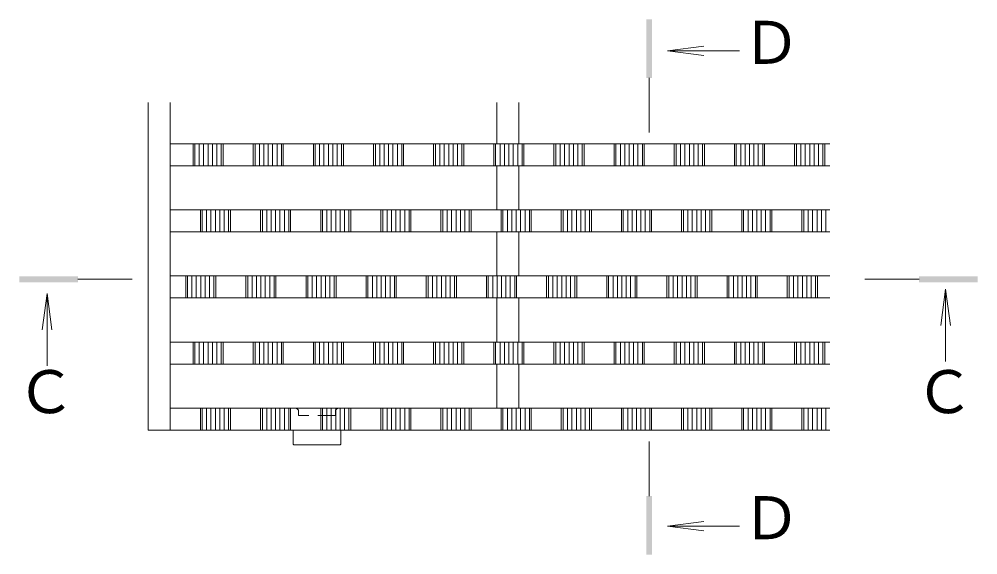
# Model space of a CAD drawing. Units: millimetres on the paper, enlarged 5 times, with parts at other scales. Extents: x -1763 to 1942, y -1329 to 1372.
# Drawn here: x 917.5 to 1244.2, y 297.4 to 479.9 of the extents above; entities that cross this region are included whole.
import ezdxf
from ezdxf.enums import TextEntityAlignment as Align

# ---------------------------------------------------------------- set-up
doc = ezdxf.new("R2010")
doc.units = ezdxf.units.MM
doc.header["$LTSCALE"] = 5
doc.linetypes.add('CHAIN1', pattern=[8, 5, -1, 1, -1])
doc.linetypes.add('DASHED1', pattern=[1.8, 1.2, -0.6])
doc.layers.add('D-2_0218_', color=3, linetype='Continuous', lineweight=9)
doc.layers.add('D-5_0242_', color=4, linetype='Continuous', lineweight=9)
doc.styles.add('ＭＳ ゴシック', font='')
doc.styles.get('ＭＳ ゴシック').set_extended_font_data('MS Gothic')

msp = doc.modelspace()

# ---------------------------------------------------------------- linework, layer by layer
at = {"layer": 'D-2_0218_'}
for p, q in [((961.507, 339.936), (961.507, 451.526)), ((969.007, 339.936), (969.007, 451.526)), ((1080.257, 437.436), (1080.257, 451.526)), ((1087.757, 437.436), (1087.757, 451.526)), ((969.007, 437.436), (1193.757, 437.436)), ((976.757, 429.936), (976.757, 437.436)), ((977.382, 429.936), (977.382, 437.436)), ((978.882, 429.936), (978.882, 437.436)), ((980.382, 429.936), (980.382, 437.436)), ((981.882, 429.936), (981.882, 437.436)), ((983.382, 429.936), (983.382, 437.436)), ((984.882, 429.936), (984.882, 437.436)), ((986.382, 429.936), (986.382, 437.436)), ((987.007, 429.936), (987.007, 437.436)), ((997.257, 429.936), (997.257, 437.436)), ((997.882, 429.936), (997.882, 437.436)), ((999.382, 429.936), (999.382, 437.436)), ((1000.882, 429.936), (1000.882, 437.436)), ((1002.382, 429.936), (1002.382, 437.436)), ((1003.882, 429.936), (1003.882, 437.436)), ((1005.382, 429.936), (1005.382, 437.436)), ((1006.882, 429.936), (1006.882, 437.436)), ((1007.507, 429.936), (1007.507, 437.436)), ((1017.757, 429.936), (1017.757, 437.436)), ((1018.382, 429.936), (1018.382, 437.436)), ((1019.882, 429.936), (1019.882, 437.436)), ((1021.382, 429.936), (1021.382, 437.436)), ((1022.882, 429.936), (1022.882, 437.436)), ((1024.382, 429.936), (1024.382, 437.436)), ((1025.882, 429.936), (1025.882, 437.436)), ((1027.382, 429.936), (1027.382, 437.436)), ((1028.007, 429.936), (1028.007, 437.436)), ((1038.257, 429.936), (1038.257, 437.436)), ((1038.882, 429.936), (1038.882, 437.436)), ((1040.382, 429.936), (1040.382, 437.436)), ((1041.882, 429.936), (1041.882, 437.436)), ((1043.382, 429.936), (1043.382, 437.436)), ((1044.882, 429.936), (1044.882, 437.436)), ((1046.382, 429.936), (1046.382, 437.436)), ((1047.882, 429.936), (1047.882, 437.436)), ((1048.507, 429.936), (1048.507, 437.436)), ((1058.757, 429.936), (1058.757, 437.436)), ((1059.382, 429.936), (1059.382, 437.436)), ((1060.882, 429.936), (1060.882, 437.436)), ((1062.382, 429.936), (1062.382, 437.436)), ((1063.882, 429.936), (1063.882, 437.436)), ((1065.382, 429.936), (1065.382, 437.436)), ((1066.882, 429.936), (1066.882, 437.436)), ((1068.382, 429.936), (1068.382, 437.436)), ((1069.007, 429.936), (1069.007, 437.436)), ((1079.257, 429.936), (1079.257, 437.436)), ((1079.882, 429.936), (1079.882, 437.436)), ((1081.382, 429.936), (1081.382, 437.436)), ((1082.882, 429.936), (1082.882, 437.436)), ((1084.382, 429.936), (1084.382, 437.436)), ((1085.882, 429.936), (1085.882, 437.436)), ((1087.382, 429.936), (1087.382, 437.436)), ((1088.882, 429.936), (1088.882, 437.436)), ((1089.507, 429.936), (1089.507, 437.436)), ((1099.757, 429.936), (1099.757, 437.436)), ((1100.382, 429.936), (1100.382, 437.436)), ((1101.882, 429.936), (1101.882, 437.436)), ((1103.382, 429.936), (1103.382, 437.436)), ((1104.882, 429.936), (1104.882, 437.436)), ((1106.382, 429.936), (1106.382, 437.436)), ((1107.882, 429.936), (1107.882, 437.436)), ((1109.382, 429.936), (1109.382, 437.436)), ((1110.007, 429.936), (1110.007, 437.436)), ((1120.257, 429.936), (1120.257, 437.436)), ((1120.882, 429.936), (1120.882, 437.436)), ((1122.382, 429.936), (1122.382, 437.436)), ((1123.882, 429.936), (1123.882, 437.436)), ((1125.382, 429.936), (1125.382, 437.436)), ((1126.882, 429.936), (1126.882, 437.436)), ((1128.382, 429.936), (1128.382, 437.436)), ((1129.882, 429.936), (1129.882, 437.436)), ((1130.507, 429.936), (1130.507, 437.436)), ((1140.757, 429.936), (1140.757, 437.436)), ((1141.382, 429.936), (1141.382, 437.436)), ((1142.882, 429.936), (1142.882, 437.436)), ((1144.382, 429.936), (1144.382, 437.436)), ((1145.882, 429.936), (1145.882, 437.436)), ((1147.382, 429.936), (1147.382, 437.436)), ((1148.882, 429.936), (1148.882, 437.436)), ((1150.382, 429.936), (1150.382, 437.436)), ((1151.007, 429.936), (1151.007, 437.436)), ((1161.257, 429.936), (1161.257, 437.436)), ((1161.882, 429.936), (1161.882, 437.436)), ((1163.382, 429.936), (1163.382, 437.436)), ((1164.882, 429.936), (1164.882, 437.436)), ((1166.382, 429.936), (1166.382, 437.436)), ((1167.882, 429.936), (1167.882, 437.436)), ((1169.382, 429.936), (1169.382, 437.436)), ((1170.882, 429.936), (1170.882, 437.436)), ((1171.507, 429.936), (1171.507, 437.436)), ((1181.757, 429.936), (1181.757, 437.436)), ((1182.382, 429.936), (1182.382, 437.436)), ((1183.882, 429.936), (1183.882, 437.436)), ((1185.382, 429.936), (1185.382, 437.436)), ((1186.882, 429.936), (1186.882, 437.436)), ((1188.382, 429.936), (1188.382, 437.436)), ((1189.882, 429.936), (1189.882, 437.436)), ((1191.382, 429.936), (1191.382, 437.436)), ((1192.007, 429.936), (1192.007, 437.436)), ((969.007, 429.936), (1193.757, 429.936)), ((1080.257, 414.936), (1080.257, 429.936)), ((1087.757, 414.936), (1087.757, 429.936)), ((969.007, 414.936), (1193.757, 414.936)), ((979.257, 407.436), (979.257, 414.936)), ((979.882, 407.436), (979.882, 414.936)), ((981.382, 407.436), (981.382, 414.936)), ((982.882, 407.436), (982.882, 414.936)), ((984.382, 407.436), (984.382, 414.936)), ((985.882, 407.436), (985.882, 414.936)), ((987.382, 407.436), (987.382, 414.936)), ((988.882, 407.436), (988.882, 414.936)), ((989.507, 407.436), (989.507, 414.936)), ((999.757, 407.436), (999.757, 414.936)), ((1000.382, 407.436), (1000.382, 414.936)), ((1001.882, 407.436), (1001.882, 414.936)), ((1003.382, 407.436), (1003.382, 414.936)), ((1004.882, 407.436), (1004.882, 414.936)), ((1006.382, 407.436), (1006.382, 414.936)), ((1007.882, 407.436), (1007.882, 414.936)), ((1009.382, 407.436), (1009.382, 414.936)), ((1010.007, 407.436), (1010.007, 414.936)), ((1020.257, 407.436), (1020.257, 414.936)), ((1020.882, 407.436), (1020.882, 414.936)), ((1022.382, 407.436), (1022.382, 414.936)), ((1023.882, 407.436), (1023.882, 414.936)), ((1025.382, 407.436), (1025.382, 414.936)), ((1026.882, 407.436), (1026.882, 414.936)), ((1028.382, 407.436), (1028.382, 414.936)), ((1029.882, 407.436), (1029.882, 414.936)), ((1030.507, 407.436), (1030.507, 414.936)), ((1040.757, 407.436), (1040.757, 414.936)), ((1041.382, 407.436), (1041.382, 414.936)), ((1042.882, 407.436), (1042.882, 414.936)), ((1044.382, 407.436), (1044.382, 414.936)), ((1045.882, 407.436), (1045.882, 414.936)), ((1047.382, 407.436), (1047.382, 414.936)), ((1048.882, 407.436), (1048.882, 414.936)), ((1050.382, 407.436), (1050.382, 414.936)), ((1051.007, 407.436), (1051.007, 414.936)), ((1061.257, 407.436), (1061.257, 414.936)), ((1061.882, 407.436), (1061.882, 414.936)), ((1063.382, 407.436), (1063.382, 414.936)), ((1064.882, 407.436), (1064.882, 414.936)), ((1066.382, 407.436), (1066.382, 414.936)), ((1067.882, 407.436), (1067.882, 414.936)), ((1069.382, 407.436), (1069.382, 414.936)), ((1070.882, 407.436), (1070.882, 414.936)), ((1071.507, 407.436), (1071.507, 414.936)), ((1081.757, 407.436), (1081.757, 414.936)), ((1082.382, 407.436), (1082.382, 414.936)), ((1083.882, 407.436), (1083.882, 414.936)), ((1085.382, 407.436), (1085.382, 414.936)), ((1086.882, 407.436), (1086.882, 414.936)), ((1088.382, 407.436), (1088.382, 414.936)), ((1089.882, 407.436), (1089.882, 414.936)), ((1091.382, 407.436), (1091.382, 414.936)), ((1092.007, 407.436), (1092.007, 414.936)), ((1102.257, 407.436), (1102.257, 414.936)), ((1102.882, 407.436), (1102.882, 414.936)), ((1104.382, 407.436), (1104.382, 414.936)), ((1105.882, 407.436), (1105.882, 414.936)), ((1107.382, 407.436), (1107.382, 414.936)), ((1108.882, 407.436), (1108.882, 414.936)), ((1110.382, 407.436), (1110.382, 414.936)), ((1111.882, 407.436), (1111.882, 414.936)), ((1112.507, 407.436), (1112.507, 414.936)), ((1122.757, 407.436), (1122.757, 414.936)), ((1123.382, 407.436), (1123.382, 414.936)), ((1124.882, 407.436), (1124.882, 414.936)), ((1126.382, 407.436), (1126.382, 414.936)), ((1127.882, 407.436), (1127.882, 414.936)), ((1129.382, 407.436), (1129.382, 414.936)), ((1130.882, 407.436), (1130.882, 414.936)), ((1132.382, 407.436), (1132.382, 414.936)), ((1133.007, 407.436), (1133.007, 414.936)), ((1143.257, 407.436), (1143.257, 414.936)), ((1143.882, 407.436), (1143.882, 414.936)), ((1145.382, 407.436), (1145.382, 414.936)), ((1146.882, 407.436), (1146.882, 414.936)), ((1148.382, 407.436), (1148.382, 414.936)), ((1149.882, 407.436), (1149.882, 414.936)), ((1151.382, 407.436), (1151.382, 414.936)), ((1152.882, 407.436), (1152.882, 414.936)), ((1153.507, 407.436), (1153.507, 414.936)), ((1163.757, 407.436), (1163.757, 414.936)), ((1164.382, 407.436), (1164.382, 414.936)), ((1165.882, 407.436), (1165.882, 414.936)), ((1167.382, 407.436), (1167.382, 414.936)), ((1168.882, 407.436), (1168.882, 414.936)), ((1170.382, 407.436), (1170.382, 414.936)), ((1171.882, 407.436), (1171.882, 414.936)), ((1173.382, 407.436), (1173.382, 414.936)), ((1174.007, 407.436), (1174.007, 414.936)), ((1184.257, 407.436), (1184.257, 414.936)), ((1184.882, 407.436), (1184.882, 414.936)), ((1186.382, 407.436), (1186.382, 414.936)), ((1187.882, 407.436), (1187.882, 414.936)), ((1189.382, 407.436), (1189.382, 414.936)), ((1190.882, 407.436), (1190.882, 414.936)), ((1192.382, 407.436), (1192.382, 414.936)), ((969.007, 407.436), (1193.757, 407.436)), ((1080.257, 392.436), (1080.257, 407.436)), ((1087.757, 392.436), (1087.757, 407.436)), ((969.007, 392.436), (1193.757, 392.436)), ((974.257, 384.936), (974.257, 392.436)), ((974.882, 384.936), (974.882, 392.436)), ((976.382, 384.936), (976.382, 392.436)), ((977.882, 384.936), (977.882, 392.436)), ((979.382, 384.936), (979.382, 392.436)), ((980.882, 384.936), (980.882, 392.436)), ((982.382, 384.936), (982.382, 392.436)), ((983.882, 384.936), (983.882, 392.436)), ((984.507, 384.936), (984.507, 392.436)), ((994.757, 384.936), (994.757, 392.436)), ((995.382, 384.936), (995.382, 392.436)), ((996.882, 384.936), (996.882, 392.436)), ((998.382, 384.936), (998.382, 392.436)), ((999.882, 384.936), (999.882, 392.436)), ((1001.382, 384.936), (1001.382, 392.436)), ((1002.882, 384.936), (1002.882, 392.436)), ((1004.382, 384.936), (1004.382, 392.436)), ((1005.007, 384.936), (1005.007, 392.436)), ((1015.257, 384.936), (1015.257, 392.436)), ((1015.882, 384.936), (1015.882, 392.436)), ((1017.382, 384.936), (1017.382, 392.436)), ((1018.882, 384.936), (1018.882, 392.436)), ((1020.382, 384.936), (1020.382, 392.436)), ((1021.882, 384.936), (1021.882, 392.436)), ((1023.382, 384.936), (1023.382, 392.436)), ((1024.882, 384.936), (1024.882, 392.436)), ((1025.507, 384.936), (1025.507, 392.436)), ((1035.757, 384.936), (1035.757, 392.436)), ((1036.382, 384.936), (1036.382, 392.436)), ((1037.882, 384.936), (1037.882, 392.436)), ((1039.382, 384.936), (1039.382, 392.436)), ((1040.882, 384.936), (1040.882, 392.436)), ((1042.382, 384.936), (1042.382, 392.436)), ((1043.882, 384.936), (1043.882, 392.436)), ((1045.382, 384.936), (1045.382, 392.436)), ((1046.007, 384.936), (1046.007, 392.436)), ((1056.257, 384.936), (1056.257, 392.436)), ((1056.882, 384.936), (1056.882, 392.436)), ((1058.382, 384.936), (1058.382, 392.436)), ((1059.882, 384.936), (1059.882, 392.436)), ((1061.382, 384.936), (1061.382, 392.436)), ((1062.882, 384.936), (1062.882, 392.436)), ((1064.382, 384.936), (1064.382, 392.436)), ((1065.882, 384.936), (1065.882, 392.436)), ((1066.507, 384.936), (1066.507, 392.436)), ((1076.757, 384.936), (1076.757, 392.436)), ((1077.382, 384.936), (1077.382, 392.436)), ((1078.882, 384.936), (1078.882, 392.436)), ((1080.382, 384.936), (1080.382, 392.436)), ((1081.882, 384.936), (1081.882, 392.436)), ((1083.382, 384.936), (1083.382, 392.436)), ((1084.882, 384.936), (1084.882, 392.436)), ((1086.382, 384.936), (1086.382, 392.436)), ((1087.007, 384.936), (1087.007, 392.436)), ((1097.257, 384.936), (1097.257, 392.436)), ((1097.882, 384.936), (1097.882, 392.436)), ((1099.382, 384.936), (1099.382, 392.436)), ((1100.882, 384.936), (1100.882, 392.436)), ((1102.382, 384.936), (1102.382, 392.436)), ((1103.882, 384.936), (1103.882, 392.436)), ((1105.382, 384.936), (1105.382, 392.436)), ((1106.882, 384.936), (1106.882, 392.436)), ((1107.507, 384.936), (1107.507, 392.436)), ((1117.757, 384.936), (1117.757, 392.436)), ((1118.382, 384.936), (1118.382, 392.436)), ((1119.882, 384.936), (1119.882, 392.436)), ((1121.382, 384.936), (1121.382, 392.436)), ((1122.882, 384.936), (1122.882, 392.436)), ((1124.382, 384.936), (1124.382, 392.436)), ((1125.882, 384.936), (1125.882, 392.436)), ((1127.382, 384.936), (1127.382, 392.436)), ((1128.007, 384.936), (1128.007, 392.436)), ((1138.257, 384.936), (1138.257, 392.436)), ((1138.882, 384.936), (1138.882, 392.436)), ((1140.382, 384.936), (1140.382, 392.436)), ((1141.882, 384.936), (1141.882, 392.436)), ((1143.382, 384.936), (1143.382, 392.436)), ((1144.882, 384.936), (1144.882, 392.436)), ((1146.382, 384.936), (1146.382, 392.436)), ((1147.882, 384.936), (1147.882, 392.436)), ((1148.507, 384.936), (1148.507, 392.436)), ((1158.757, 384.936), (1158.757, 392.436)), ((1159.382, 384.936), (1159.382, 392.436)), ((1160.882, 384.936), (1160.882, 392.436)), ((1162.382, 384.936), (1162.382, 392.436)), ((1163.882, 384.936), (1163.882, 392.436)), ((1165.382, 384.936), (1165.382, 392.436)), ((1166.882, 384.936), (1166.882, 392.436)), ((1168.382, 384.936), (1168.382, 392.436)), ((1169.007, 384.936), (1169.007, 392.436)), ((1179.257, 384.936), (1179.257, 392.436)), ((1179.882, 384.936), (1179.882, 392.436)), ((1181.382, 384.936), (1181.382, 392.436)), ((1182.882, 384.936), (1182.882, 392.436)), ((1184.382, 384.936), (1184.382, 392.436)), ((1185.882, 384.936), (1185.882, 392.436)), ((1187.382, 384.936), (1187.382, 392.436)), ((1188.882, 384.936), (1188.882, 392.436)), ((1189.507, 384.936), (1189.507, 392.436)), ((969.007, 384.936), (1193.757, 384.936)), ((1080.257, 369.936), (1080.257, 384.936)), ((1087.757, 369.936), (1087.757, 384.936)), ((969.007, 369.936), (1193.757, 369.936)), ((976.757, 362.436), (976.757, 369.936)), ((977.382, 362.436), (977.382, 369.936)), ((978.882, 362.436), (978.882, 369.936)), ((980.382, 362.436), (980.382, 369.936)), ((981.882, 362.436), (981.882, 369.936)), ((983.382, 362.436), (983.382, 369.936)), ((984.882, 362.436), (984.882, 369.936)), ((986.382, 362.436), (986.382, 369.936)), ((987.007, 362.436), (987.007, 369.936)), ((997.257, 362.436), (997.257, 369.936)), ((997.882, 362.436), (997.882, 369.936)), ((999.382, 362.436), (999.382, 369.936)), ((1000.882, 362.436), (1000.882, 369.936)), ((1002.382, 362.436), (1002.382, 369.936)), ((1003.882, 362.436), (1003.882, 369.936)), ((1005.382, 362.436), (1005.382, 369.936)), ((1006.882, 362.436), (1006.882, 369.936)), ((1007.507, 362.436), (1007.507, 369.936)), ((1017.757, 362.436), (1017.757, 369.936)), ((1018.382, 362.436), (1018.382, 369.936)), ((1019.882, 362.436), (1019.882, 369.936)), ((1021.382, 362.436), (1021.382, 369.936)), ((1022.882, 362.436), (1022.882, 369.936)), ((1024.382, 362.436), (1024.382, 369.936)), ((1025.882, 362.436), (1025.882, 369.936)), ((1027.382, 362.436), (1027.382, 369.936)), ((1028.007, 362.436), (1028.007, 369.936)), ((1038.257, 362.436), (1038.257, 369.936)), ((1038.882, 362.436), (1038.882, 369.936)), ((1040.382, 362.436), (1040.382, 369.936)), ((1041.882, 362.436), (1041.882, 369.936)), ((1043.382, 362.436), (1043.382, 369.936)), ((1044.882, 362.436), (1044.882, 369.936)), ((1046.382, 362.436), (1046.382, 369.936)), ((1047.882, 362.436), (1047.882, 369.936)), ((1048.507, 362.436), (1048.507, 369.936)), ((1058.757, 362.436), (1058.757, 369.936)), ((1059.382, 362.436), (1059.382, 369.936)), ((1060.882, 362.436), (1060.882, 369.936)), ((1062.382, 362.436), (1062.382, 369.936)), ((1063.882, 362.436), (1063.882, 369.936)), ((1065.382, 362.436), (1065.382, 369.936)), ((1066.882, 362.436), (1066.882, 369.936)), ((1068.382, 362.436), (1068.382, 369.936)), ((1069.007, 362.436), (1069.007, 369.936)), ((1079.257, 362.436), (1079.257, 369.936)), ((1079.882, 362.436), (1079.882, 369.936)), ((1081.382, 362.436), (1081.382, 369.936)), ((1082.882, 362.436), (1082.882, 369.936)), ((1084.382, 362.436), (1084.382, 369.936)), ((1085.882, 362.436), (1085.882, 369.936)), ((1087.382, 362.436), (1087.382, 369.936)), ((1088.882, 362.436), (1088.882, 369.936)), ((1089.507, 362.436), (1089.507, 369.936)), ((1099.757, 362.436), (1099.757, 369.936)), ((1100.382, 362.436), (1100.382, 369.936)), ((1101.882, 362.436), (1101.882, 369.936)), ((1103.382, 362.436), (1103.382, 369.936)), ((1104.882, 362.436), (1104.882, 369.936)), ((1106.382, 362.436), (1106.382, 369.936)), ((1107.882, 362.436), (1107.882, 369.936)), ((1109.382, 362.436), (1109.382, 369.936)), ((1110.007, 362.436), (1110.007, 369.936)), ((1120.257, 362.436), (1120.257, 369.936)), ((1120.882, 362.436), (1120.882, 369.936)), ((1122.382, 362.436), (1122.382, 369.936)), ((1123.882, 362.436), (1123.882, 369.936)), ((1125.382, 362.436), (1125.382, 369.936)), ((1126.882, 362.436), (1126.882, 369.936)), ((1128.382, 362.436), (1128.382, 369.936)), ((1129.882, 362.436), (1129.882, 369.936)), ((1130.507, 362.436), (1130.507, 369.936)), ((1140.757, 362.436), (1140.757, 369.936)), ((1141.382, 362.436), (1141.382, 369.936)), ((1142.882, 362.436), (1142.882, 369.936)), ((1144.382, 362.436), (1144.382, 369.936)), ((1145.882, 362.436), (1145.882, 369.936)), ((1147.382, 362.436), (1147.382, 369.936)), ((1148.882, 362.436), (1148.882, 369.936)), ((1150.382, 362.436), (1150.382, 369.936)), ((1151.007, 362.436), (1151.007, 369.936)), ((1161.257, 362.436), (1161.257, 369.936)), ((1161.882, 362.436), (1161.882, 369.936)), ((1163.382, 362.436), (1163.382, 369.936)), ((1164.882, 362.436), (1164.882, 369.936)), ((1166.382, 362.436), (1166.382, 369.936)), ((1167.882, 362.436), (1167.882, 369.936)), ((1169.382, 362.436), (1169.382, 369.936)), ((1170.882, 362.436), (1170.882, 369.936)), ((1171.507, 362.436), (1171.507, 369.936)), ((1181.757, 362.436), (1181.757, 369.936)), ((1182.382, 362.436), (1182.382, 369.936)), ((1183.882, 362.436), (1183.882, 369.936)), ((1185.382, 362.436), (1185.382, 369.936)), ((1186.882, 362.436), (1186.882, 369.936)), ((1188.382, 362.436), (1188.382, 369.936)), ((1189.882, 362.436), (1189.882, 369.936)), ((1191.382, 362.436), (1191.382, 369.936)), ((1192.007, 362.436), (1192.007, 369.936)), ((969.007, 362.436), (1193.757, 362.436)), ((1080.257, 347.436), (1080.257, 362.436)), ((1087.757, 347.436), (1087.757, 362.436)), ((969.007, 347.436), (1193.757, 347.436)), ((979.257, 339.936), (979.257, 347.436)), ((979.882, 339.936), (979.882, 347.436)), ((981.382, 339.936), (981.382, 347.436)), ((982.882, 339.936), (982.882, 347.436)), ((984.382, 339.936), (984.382, 347.436)), ((985.882, 339.936), (985.882, 347.436)), ((987.382, 339.936), (987.382, 347.436)), ((988.882, 339.936), (988.882, 347.436)), ((989.507, 339.936), (989.507, 347.436)), ((999.757, 339.936), (999.757, 347.436)), ((1000.382, 339.936), (1000.382, 347.436)), ((1001.882, 339.936), (1001.882, 347.436)), ((1003.382, 339.936), (1003.382, 347.436)), ((1004.882, 339.936), (1004.882, 347.436)), ((1006.382, 339.936), (1006.382, 347.436)), ((1007.882, 339.936), (1007.882, 347.436)), ((1009.382, 339.936), (1009.382, 347.436)), ((1010.007, 339.936), (1010.007, 347.436)), ((1020.257, 339.936), (1020.257, 347.436)), ((1020.882, 339.936), (1020.882, 347.436)), ((1022.382, 339.936), (1022.382, 347.436)), ((1023.882, 339.936), (1023.882, 347.436)), ((1025.382, 339.936), (1025.382, 347.436)), ((1026.882, 339.936), (1026.882, 347.436)), ((1028.382, 339.936), (1028.382, 347.436)), ((1029.882, 339.936), (1029.882, 347.436)), ((1030.507, 339.936), (1030.507, 347.436)), ((1040.757, 339.936), (1040.757, 347.436)), ((1041.382, 339.936), (1041.382, 347.436)), ((1042.882, 339.936), (1042.882, 347.436)), ((1044.382, 339.936), (1044.382, 347.436)), ((1045.882, 339.936), (1045.882, 347.436)), ((1047.382, 339.936), (1047.382, 347.436)), ((1048.882, 339.936), (1048.882, 347.436)), ((1050.382, 339.936), (1050.382, 347.436)), ((1051.007, 339.936), (1051.007, 347.436)), ((1061.257, 339.936), (1061.257, 347.436)), ((1061.882, 339.936), (1061.882, 347.436)), ((1063.382, 339.936), (1063.382, 347.436)), ((1064.882, 339.936), (1064.882, 347.436)), ((1066.382, 339.936), (1066.382, 347.436)), ((1067.882, 339.936), (1067.882, 347.436)), ((1069.382, 339.936), (1069.382, 347.436)), ((1070.882, 339.936), (1070.882, 347.436)), ((1071.507, 339.936), (1071.507, 347.436)), ((1081.757, 339.936), (1081.757, 347.436)), ((1082.382, 339.936), (1082.382, 347.436)), ((1083.882, 339.936), (1083.882, 347.436)), ((1085.382, 339.936), (1085.382, 347.436)), ((1086.882, 339.936), (1086.882, 347.436)), ((1088.382, 339.936), (1088.382, 347.436)), ((1089.882, 339.936), (1089.882, 347.436)), ((1091.382, 339.936), (1091.382, 347.436)), ((1092.007, 339.936), (1092.007, 347.436)), ((1102.257, 339.936), (1102.257, 347.436)), ((1102.882, 339.936), (1102.882, 347.436)), ((1104.382, 339.936), (1104.382, 347.436)), ((1105.882, 339.936), (1105.882, 347.436)), ((1107.382, 339.936), (1107.382, 347.436)), ((1108.882, 339.936), (1108.882, 347.436)), ((1110.382, 339.936), (1110.382, 347.436)), ((1111.882, 339.936), (1111.882, 347.436)), ((1112.507, 339.936), (1112.507, 347.436)), ((1122.757, 339.936), (1122.757, 347.436)), ((1123.382, 339.936), (1123.382, 347.436)), ((1124.882, 339.936), (1124.882, 347.436)), ((1126.382, 339.936), (1126.382, 347.436)), ((1127.882, 339.936), (1127.882, 347.436)), ((1129.382, 339.936), (1129.382, 347.436)), ((1130.882, 339.936), (1130.882, 347.436)), ((1132.382, 339.936), (1132.382, 347.436)), ((1133.007, 339.936), (1133.007, 347.436)), ((1143.257, 339.936), (1143.257, 347.436)), ((1143.882, 339.936), (1143.882, 347.436)), ((1145.382, 339.936), (1145.382, 347.436)), ((1146.882, 339.936), (1146.882, 347.436)), ((1148.382, 339.936), (1148.382, 347.436)), ((1149.882, 339.936), (1149.882, 347.436)), ((1151.382, 339.936), (1151.382, 347.436)), ((1152.882, 339.936), (1152.882, 347.436)), ((1153.507, 339.936), (1153.507, 347.436)), ((1163.757, 339.936), (1163.757, 347.436)), ((1164.382, 339.936), (1164.382, 347.436)), ((1165.882, 339.936), (1165.882, 347.436)), ((1167.382, 339.936), (1167.382, 347.436)), ((1168.882, 339.936), (1168.882, 347.436)), ((1170.382, 339.936), (1170.382, 347.436)), ((1171.882, 339.936), (1171.882, 347.436)), ((1173.382, 339.936), (1173.382, 347.436)), ((1174.007, 339.936), (1174.007, 347.436)), ((1184.257, 339.936), (1184.257, 347.436)), ((1184.882, 339.936), (1184.882, 347.436)), ((1186.382, 339.936), (1186.382, 347.436)), ((1187.882, 339.936), (1187.882, 347.436)), ((1189.382, 339.936), (1189.382, 347.436)), ((1190.882, 339.936), (1190.882, 347.436)), ((1192.382, 339.936), (1192.382, 347.436)), ((961.507, 339.936), (1193.757, 339.936)), ((1010.882, 335.186), (1010.882, 339.936)), ((1027.132, 335.186), (1027.132, 339.936)), ((1011.132, 334.936), (1026.882, 334.936))]:
    msp.add_line(p, q, dxfattribs=at)
at = {"layer": 'D-2_0218_', "linetype": 'DASHED1'}
for p, q in [((1011.507, 347.436), (1010.882, 347.436)), ((1026.507, 347.436), (1027.132, 347.436)), ((1012.757, 346.186), (1012.757, 344.936)), ((1025.257, 344.936), (1012.757, 344.936)), ((1025.257, 346.186), (1025.257, 344.936))]:
    msp.add_line(p, q, dxfattribs=at)
for centre, start, end in [((1011.507, 346.186), 0, 90), ((1026.507, 346.186), 90, 180)]:
    msp.add_arc(centre, 1.25, start, end, dxfattribs=at)
at = {"layer": 'D-2_0218_'}
for centre, start, end in [((1011.132, 335.186), 180, 270), ((1026.882, 335.186), 270, 0)]:
    msp.add_arc(centre, 0.25, start, end, dxfattribs=at)
at = {"layer": 'D-5_0242_'}
for p, q in [((1138.382, 469.142), (1150.775, 470.774)), ((1138.382, 469.142), (1163.006, 469.142)), ((1138.382, 469.142), (1150.775, 467.511)), ((927.031, 386.455), (925.399, 374.062)), ((927.031, 386.455), (927.031, 361.831)), ((927.031, 386.455), (928.662, 374.062)), ((1233.202, 387.96), (1231.571, 375.567)), ((1233.202, 387.96), (1233.202, 363.335)), ((1233.202, 387.96), (1234.834, 375.567)), ((1138.382, 307.183), (1150.775, 308.814)), ((1138.382, 307.183), (1163.006, 307.183)), ((1138.382, 307.183), (1150.775, 305.551))]:
    msp.add_line(p, q, dxfattribs=at)
at = {"layer": 'D-5_0242_', "linetype": 'CHAIN1'}
for p, q in [((1132.172, 459.919), (1132.172, 441.361)), ((937.521, 391.288), (956.08, 391.288)), ((1224.18, 391.288), (1205.622, 391.288)), ((1132.172, 317.432), (1132.172, 335.991))]:
    msp.add_line(p, q, dxfattribs=at)
at = {"layer": 'D-5_0242_'}
for points in [[(1131.172, 459.919), (1133.172, 459.919), (1131.172, 479.919), (1133.172, 479.919)], [(937.521, 390.288), (937.521, 392.288), (917.521, 390.288), (917.521, 392.288)], [(1224.18, 392.288), (1224.18, 390.288), (1244.18, 392.288), (1244.18, 390.288)], [(1133.172, 317.432), (1131.172, 317.432), (1133.172, 297.432), (1131.172, 297.432)]]:
    msp.add_solid(points, dxfattribs=at)

# ---------------------------------------------------------------- texts
at = {"layer": 'D-5_0242_', "color": 2, "style": 'ＭＳ ゴシック'}
for s, p in [('Ｄ', (1163.817, 460.294)), ('Ｃ', (916.578, 341.294)), ('Ｃ', (1222.749, 341.294)), ('Ｄ', (1163.817, 298.334))]:
    msp.add_text(s, height=14.66, dxfattribs=at).set_placement(p, align=Align.BOTTOM_LEFT)

doc.saveas('drawing.dxf')
